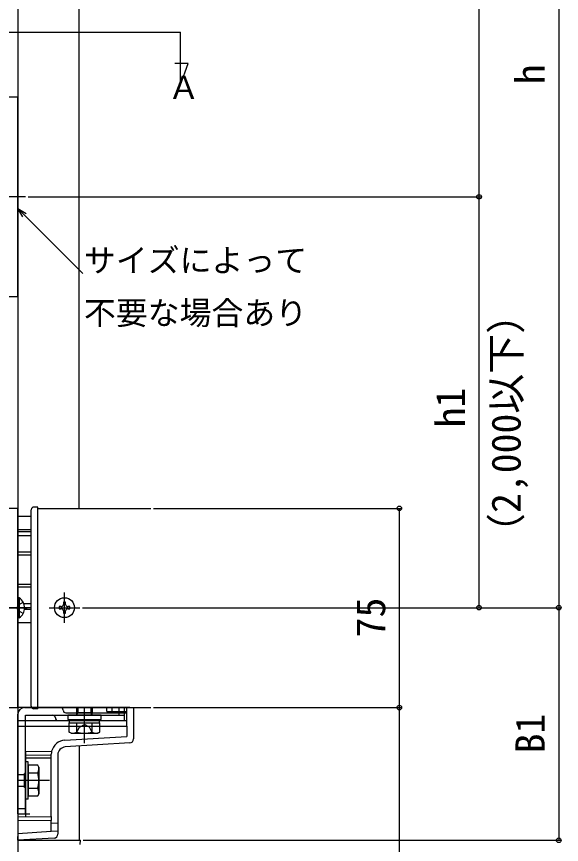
# Model space of a CAD drawing. Units: millimetres, scale not verified. Extents: x -875 to 875, y -1310 to 1300.
# Drawn here: x -456.2 to -251.2, y 248.4 to 560.2 of the extents above; entities that cross this region are included whole.
import ezdxf
from ezdxf.enums import TextEntityAlignment as Align

# ---------------------------------------------------------------- set-up
doc = ezdxf.new("R2010")
doc.units = ezdxf.units.MM
doc.header["$LTSCALE"] = 4
for name, color, linetype in [('0-2_USER1', 3, 'Continuous'), ('0-3_YKK_11', 7, 'Continuous'), ('0-4_YKK_12', 2, 'Continuous'), ('0-5_YKK_13', 4, 'Continuous'), ('0-6_YKK_D', 6, 'Continuous')]:
    doc.layers.add(name, color=color, linetype=linetype)
doc.styles.add('ＭＳ ゴシック', font='')
doc.styles.get('ＭＳ ゴシック').set_extended_font_data('MS Gothic')

msp = doc.modelspace()

# ---------------------------------------------------------------- linework, layer by layer
at = {"layer": '0-3_YKK_11'}
for points in [[(-455.699, 454.81), (-455.699, 529.81), (-530.699, 529.81), (-530.699, 454.81)], [(-455.699, 300), (-455.699, 375), (-530.699, 375), (-530.699, 300)]]:
    msp.add_lwpolyline(points, close=True, dxfattribs=at)
at = {"layer": '0-4_YKK_12'}
for p, q in [((-455.699, 945), (-455.699, 145)), ((-432.699, 375), (-432.699, 690.489)), ((-605.349, 554.349), (-394.535, 554.352)), ((-394.535, 534.509), (-394.535, 554.352)), ((-452.905, 492.31), (-533.493, 492.31)), ((-448.199, 375), (-405.699, 375)), ((-455.699, 372), (-450.699, 372)), ((-455.699, 367), (-450.699, 367)), ((-455.699, 366.32), (-450.699, 366.32)), ((-455.699, 364.808), (-450.699, 364.808)), ((-455.699, 358.6), (-450.699, 358.6)), ((-455.699, 357.5), (-450.699, 357.5)), ((-455.699, 346.5), (-450.699, 346.5)), ((-455.699, 345.4), (-450.699, 345.4)), ((-452.905, 337.5), (-533.493, 337.5)), ((-453.528, 339.192), (-450.699, 339.192)), ((-453.227, 337), (-450.699, 337)), ((-453.203, 337.68), (-450.699, 337.68)), ((-455.699, 332), (-450.699, 332)), ((-448.199, 300), (-405.699, 300)), ((-432.699, 285.489), (-432.699, 250))]:
    msp.add_line(p, q, dxfattribs=at)
msp.add_lwpolyline([(-394.535, 534.509), (-391.641, 542.459), (-396.7, 542.459)], dxfattribs=at)
at = {"layer": '0-5_YKK_13'}
for p, q in [((-450.699, 300.5), (-450.699, 374.5)), ((-448.199, 375.5), (-449.699, 375.5)), ((-448.199, 299.5), (-448.199, 375.5)), ((-438.199, 331.853), (-438.199, 343.353)), ((-455.191, 341.25), (-455.699, 341.25)), ((-455.699, 341.25), (-455.699, 333.75)), ((-459.617, 337.5), (-452.254, 337.5)), ((-443.949, 337.603), (-432.449, 337.603)), ((-436.969, 337.193), (-436.149, 337.193)), ((-455.699, 300), (-455.699, 251.497)), ((-413.608, 300), (-455.699, 300)), ((-453.199, 300), (-415.699, 300)), ((-448.199, 299.5), (-449.699, 299.5)), ((-433.699, 300), (-433.699, 298.121)), ((-433.159, 300), (-433.159, 298.121)), ((-430.699, 286.6), (-430.699, 300)), ((-428.239, 300), (-428.239, 298.121)), ((-427.699, 298.121), (-427.699, 300)), ((-422.199, 298.565), (-422.199, 300)), ((-420.248, 298.548), (-420.248, 300)), ((-417.699, 300), (-417.699, 297.1)), ((-415.699, 300), (-415.699, 295.1)), ((-414.699, 294.996), (-414.699, 300)), ((-413.608, 300), (-412.199, 300)), ((-412.199, 300), (-412.199, 288.154)), ((-455.699, 260), (-455.699, 297.5)), ((-452.799, 297.1), (-415.699, 297.1)), ((-452.799, 260), (-452.799, 297.1)), ((-437.699, 298), (-415.699, 298)), ((-424.449, 297.1), (-436.949, 297.1)), ((-433.699, 298.121), (-427.699, 298.121)), ((-433.499, 297.181), (-433.699, 298.121)), ((-433.499, 297.181), (-433.159, 298.121)), ((-433.499, 297.1), (-433.499, 297.181)), ((-427.899, 297.181), (-428.239, 298.121)), ((-427.899, 297.181), (-427.699, 298.121)), ((-427.899, 297.1), (-427.899, 297.181)), ((-422.199, 298.565), (-420.248, 298.548)), ((-422.199, 298.5), (-422.199, 298.565)), ((-422.199, 298.5), (-421.199, 298)), ((-421.199, 298), (-421.081, 298.5)), ((-421.199, 298), (-414.699, 298)), ((-420.248, 298.548), (-414.699, 298.5)), ((-414.699, 294.996), (-455.699, 294.996)), ((-440.599, 295.1), (-436.399, 295.1)), ((-436.473, 294.3), (-424.926, 294.3)), ((-436.473, 290.746), (-436.473, 294.3)), ((-436.399, 295.5), (-436.399, 294.3)), ((-433.586, 290.746), (-433.586, 294.3)), ((-427.813, 290.746), (-427.813, 294.3)), ((-424.999, 294.3), (-424.999, 295.5)), ((-424.999, 295.1), (-415.699, 295.1)), ((-424.926, 290.746), (-424.926, 294.3)), ((-414.699, 293), (-414.699, 294.996)), ((-455.699, 293), (-414.699, 293)), ((-435.699, 290.3), (-436.473, 290.746)), ((-435.699, 290.3), (-425.699, 290.3)), ((-425.699, 290.3), (-424.926, 290.746)), ((-414.699, 293), (-414.699, 289.09)), ((-438.035, 287.663), (-414.699, 289.09)), ((-413.608, 286.657), (-437.883, 285.172)), ((-452.699, 283.477), (-443.029, 283.53)), ((-452.699, 282.143), (-452.699, 283.477)), ((-452.699, 281.079), (-443.199, 281)), ((-452.699, 258.917), (-452.699, 281.079)), ((-443.199, 282.03), (-443.199, 282.173)), ((-443.199, 259), (-443.199, 282.03)), ((-440.699, 282.178), (-440.699, 252.328)), ((-452.799, 265.5), (-452.799, 279.5)), ((-451.799, 279.5), (-452.799, 279.5)), ((-451.799, 265.5), (-451.799, 279.5)), ((-447.799, 277.5), (-448.232, 278.25)), ((-447.799, 277.5), (-447.799, 267.5)), ((-455.699, 274.75), (-453.299, 274.75)), ((-453.299, 269.9), (-453.299, 275.1)), ((-452.799, 275.1), (-453.299, 275.1)), ((-451.799, 275.387), (-448.246, 275.387)), ((-443.799, 272.5), (-455.699, 272.5)), ((-453.299, 270.25), (-455.699, 270.25)), ((-452.799, 269.9), (-453.299, 269.9)), ((-451.799, 269.613), (-448.246, 269.613)), ((-451.799, 265.5), (-452.799, 265.5)), ((-451.799, 266.75), (-448.23, 266.75)), ((-447.799, 267.5), (-448.232, 266.75)), ((-455.699, 262), (-452.799, 262)), ((-455.699, 260), (-451.199, 260)), ((-455.699, 260), (-452.799, 260)), ((-455.699, 258.891), (-443.199, 259)), ((-443.199, 259), (-443.199, 257.5)), ((-455.699, 257.609), (-443.199, 257.5)), ((-443.199, 253.264), (-443.199, 257.5)), ((-443.199, 256.57), (-440.699, 256.417)), ((-443.199, 253.264), (-455.699, 252.5)), ((-440.699, 253.417), (-443.199, 253.264)), ((-455.698, 250), (-433.157, 250)), ((-433.157, 250), (-432.159, 250)), ((-432.24, 248.448), (-432.159, 250))]:
    msp.add_line(p, q, dxfattribs=at)
for points in [[(-455.191, 341.25), (-455.191, 333.75), (-455.699, 333.75)], [(-453.69, 339.55), (-455.546, 338.645), (-456.155, 337.5)], [(-453.69, 335.45), (-455.546, 336.355), (-456.155, 337.5)], [(-439.429, 338.013), (-440.249, 338.013), (-440.249, 337.193), (-439.429, 337.193)], [(-437.789, 338.833), (-437.789, 339.653), (-438.609, 339.653), (-438.609, 338.833)], [(-436.149, 337.193), (-436.149, 338.013), (-436.969, 338.013)], [(-438.609, 336.373), (-438.609, 335.553), (-437.789, 335.553), (-437.789, 336.373)], [(-436.949, 297.1), (-436.949, 295.5), (-424.449, 295.5), (-424.449, 297.1)], [(-433.749, 290.297), (-432.599, 292.655), (-430.699, 293.665)], [(-427.649, 290.297), (-428.799, 292.655), (-430.699, 293.665)], [(-452.699, 281.079), (-452.699, 282.143), (-443.199, 282.03)], [(-443.199, 282.173), (-443.197, 282.339), (-443.193, 282.448), (-443.19, 282.496)], [(-448.23, 278.25), (-451.799, 278.25), (-451.799, 266.75)], [(-442.108, 250.831), (-455.699, 250), (-455.699, 251.497)]]:
    msp.add_lwpolyline(points, dxfattribs=at)
msp.add_circle((-438.199, 337.603), 3.75, dxfattribs=at)
for centre, radius, start, end in [((-449.699, 374.5), 1, 90, 180), ((-457.726, 337.5), 4.527, 304.06671, 55.93329), ((-439.429, 338.833), 0.82, 270, 0), ((-439.429, 336.373), 0.82, 0, 90), ((-436.969, 338.833), 0.82, 180, 270), ((-436.969, 336.373), 0.82, 90, 180), ((-453.199, 297.5), 2.5, 90, 180), ((-449.699, 300.5), 1, 180, 270), ((-439.699, 299), 1, 0, 90), ((-442.599, 296.1), 1, 0, 90), ((-437.699, 299), 1, 180, 270), ((-440.599, 296.1), 1, 180, 270), ((-435.03, 292.856), 2.556, 235.61708, 304.38292), ((-430.699, 299.854), 9.554, 252.41276, 287.58724), ((-426.369, 292.856), 2.556, 235.61708, 304.38292), ((-437.699, 282.173), 5.5, 93.5, 165.71245), ((-413.699, 288.154), 1.5, 273.5, 0), ((-437.699, 282.178), 3, 93.5, 180), ((-437.699, 282.173), 5.5, 165.71245, 176.63583), ((-450.355, 276.83), 2.556, 325.61575, 33.74822), ((-457.353, 272.5), 9.553, 342.41205, 17.58795), ((-450.355, 268.17), 2.556, 326.25178, 34.38425), ((-442.199, 252.328), 1.5, 273.5, 0)]:
    msp.add_arc(centre, radius, start, end, dxfattribs=at)
at = {"layer": '0-6_YKK_D'}
for p, q in [((-282.199, 492.31), (-282.199, 742.603)), ((-252.199, 742.603), (-252.199, 337.603)), ((-451.905, 492.31), (-281.199, 492.31)), ((-451.905, 492.31), (-281.199, 492.31)), ((-282.199, 337.603), (-282.199, 492.31)), ((-404.699, 375), (-311.199, 375)), ((-312.199, 375), (-312.199, 300)), ((-431.449, 337.603), (-251.199, 337.603)), ((-431.449, 337.603), (-251.199, 337.603)), ((-431.449, 337.603), (-281.199, 337.603)), ((-252.199, 337.603), (-252.199, 250)), ((-404.699, 300), (-311.199, 300)), ((-404.699, 300), (-311.199, 300)), ((-312.199, 300), (-312.199, 110)), ((-431.159, 250), (-251.199, 250))]:
    msp.add_line(p, q, dxfattribs=at)
for points in [[(-453.888, 484.738), (-455.699, 487.876), (-452.561, 486.064)], [(-455.699, 487.876), (-453.225, 485.401), (-431.291, 463.467)]]:
    msp.add_lwpolyline(points, dxfattribs=at)
for centre in [(-282.199, 492.31), (-282.199, 492.31), (-312.199, 375), (-282.199, 337.603), (-252.199, 337.603), (-252.199, 337.603), (-312.199, 300), (-312.199, 300), (-252.199, 250)]:
    msp.add_circle(centre, 0.875, dxfattribs=at)

# ---------------------------------------------------------------- texts
at = {"layer": '0-2_USER1', "style": 'ＭＳ ゴシック'}
msp.add_text('Ａ', height=8.798, dxfattribs=at).set_placement((-399.303, 526.438), align=Align.BOTTOM_LEFT)
at = {"layer": '0-6_YKK_D', "style": 'ＭＳ ゴシック'}
for s, p in [('h', (-254.199, 534.649)), ('（2,000以下）', (-263.239, 358.238)), ('h1', (-284.199, 405.453)), ('75', (-314.199, 326.42)), ('B1', (-254.199, 282.722))]:
    msp.add_text(s, height=11, rotation=90, dxfattribs=at).set_placement(p, align=Align.BOTTOM_LEFT)
for s, p in [('サイズによって', (-430.883, 461.372)), ('不要な場合あり', (-430.883, 441.538))]:
    msp.add_text(s, height=8.798, dxfattribs=at).set_placement(p, align=Align.BOTTOM_LEFT)

doc.saveas('drawing.dxf')
